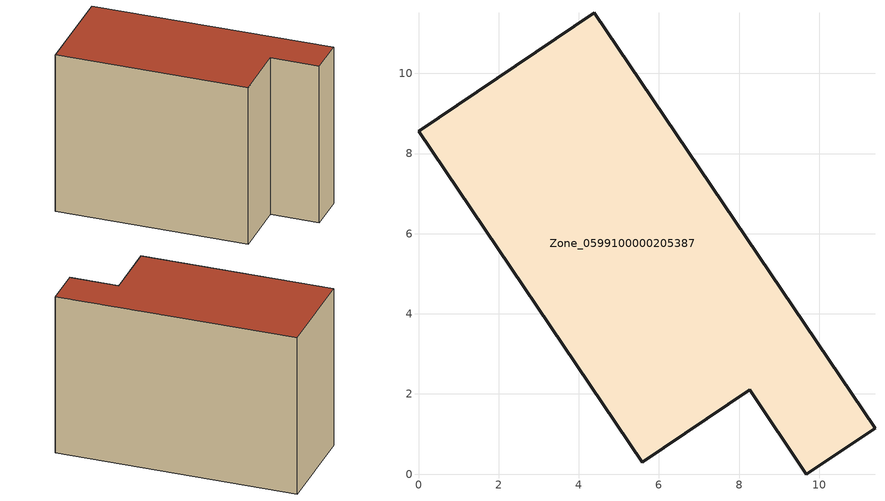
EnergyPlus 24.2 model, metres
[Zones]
Zone_0599100000205387
 floor ground (C_G): 8.26,2.1 5.58,0.3 0,8.55 4.39,11.51 11.39,1.15 9.68,0 z0
 wall outside (C_F): 4.39,11.51 0,8.55 5.58,0.3 8.26,2.1 9.68,0 11.39,1.15 4.39,11.51 z0:8.66
 roof outside (C_R): 9.68,0 11.39,1.15 4.39,11.51 0,8.55 5.58,0.3 8.26,2.1 z8.66
[BUILDING]
Pand.0599100000205387: North Axis=0; Terrain=City; Loads Convergence Tolerance Value=0.04; Temperature Convergence Tolerance Value=0.4; Solar Distribution=FullExterior; Maximum Number of Warmup Days=25; Minimum Number of Warmup Days=1
[Site:Location]
Rotterdam.The.Hague.AP_ZH_NLD Design_Conditions: Latitude=51.96; Longitude=4.45; Time Zone=1; Elevation=-4.5
[SITE:GROUNDTEMPERATURE:BUILDINGSURFACE]
18, 18, 18, 18, 18, 18, 18, 18, 18, 18, 18, 18
[MATERIAL] Thermal Absorptance=0.9; Solar Absorptance=0.7; Visible Absorptance=0.7
Name | Roughness | Thickness | Conductivity | Density | Specific Heat
G.TI.1975-1991 | MediumSmooth | 0.15 | 0.288461 | 540 | 1210
F.TI.1975-1991 | Rough | 0.3 | 0.230769 | 1920 | 840
R.TI.1975-1991 | MediumRough | 0.2 | 0.153846 | 1500 | 1000
[CONSTRUCTION]
C_G: G.TI.1975-1991
C_F: F.TI.1975-1991
C_R: R.TI.1975-1991
[ZONE]
Zone_0599100000205387: Type=1; Multiplier=1; Ceiling Height=Autocalculate; Volume=Autocalculate; Floor Area=autocalculate; Part of Total Floor Area=Yes
[ZONEINFILTRATION:DESIGNFLOWRATE]
Infil_Zone_0599100000205387: Zone or ZoneList or Space or SpaceList=Zone_0599100000205387; Schedule=AlwaysOn; Design Flow Rate Calculation Method=Flow/Area; Flow Rate per Floor Area=0.003; Constant Term Coefficient=1; Temperature Term Coefficient=0; Velocity Term Coefficient=0; Velocity Squared Term Coefficient=0
[HVACTEMPLATE:ZONE:IDEALLOADSAIRSYSTEM]
Zone_0599100000205387: Maximum Heating Supply Air Temperature=50; Minimum Cooling Supply Air Temperature=13; Maximum Heating Supply Air Humidity Ratio=0.0156; Minimum Cooling Supply Air Humidity Ratio=0.0077; Heating Limit=NoLimit; Cooling Limit=NoLimit; Dehumidification Control Type=ConstantSensibleHeatRatio; Cooling Sensible Heat Ratio=0.7; Dehumidification Setpoint=60; Humidification Control Type=None; Humidification Setpoint=30; Outdoor Air Method=None; Outdoor Air Flow Rate per Person=0.00944; Outdoor Air Flow Rate per Zone Floor Area=0; Outdoor Air Flow Rate per Zone=0; Demand Controlled Ventilation Type=None; Outdoor Air Economizer Type=NoEconomizer; Heat Recovery Type=None; Sensible Heat Recovery Effectiveness=0.7; Latent Heat Recovery Effectiveness=0.65
[ZONECONTROL:THERMOSTAT]
ThermostatControl_Zone_0599100000205387: Zone or ZoneList=Zone_0599100000205387; Control Type Schedule=DualSetpointControlType; Control 1=Thermostat_Zone_0599100000205387; Temperature Difference Between Cutout And Setpoint=0
[THERMOSTATSETPOINT:DUALSETPOINT]
Thermostat_Zone_0599100000205387: Heating Setpoint Temperature Schedule=HeatingSetpoint_Zone_0599100000205387; Cooling Setpoint Temperature Schedule=CoolingSetpoint_Zone_0599100000205387
[SCHEDULE:COMPACT]
HeatingSetpoint_Zone_0599100000205387: Through: 12/31, For: AllDays, Until: 24:00, 21
CoolingSetpoint_Zone_0599100000205387: Through: 12/31, For: AllDays, Until: 24:00, 24
DualSetpointControlType: Through: 12/31, For: AllDays, Until: 24:00, 4
AlwaysOn: Through: 12/31, For: AllDays, Until: 24:00, 1
